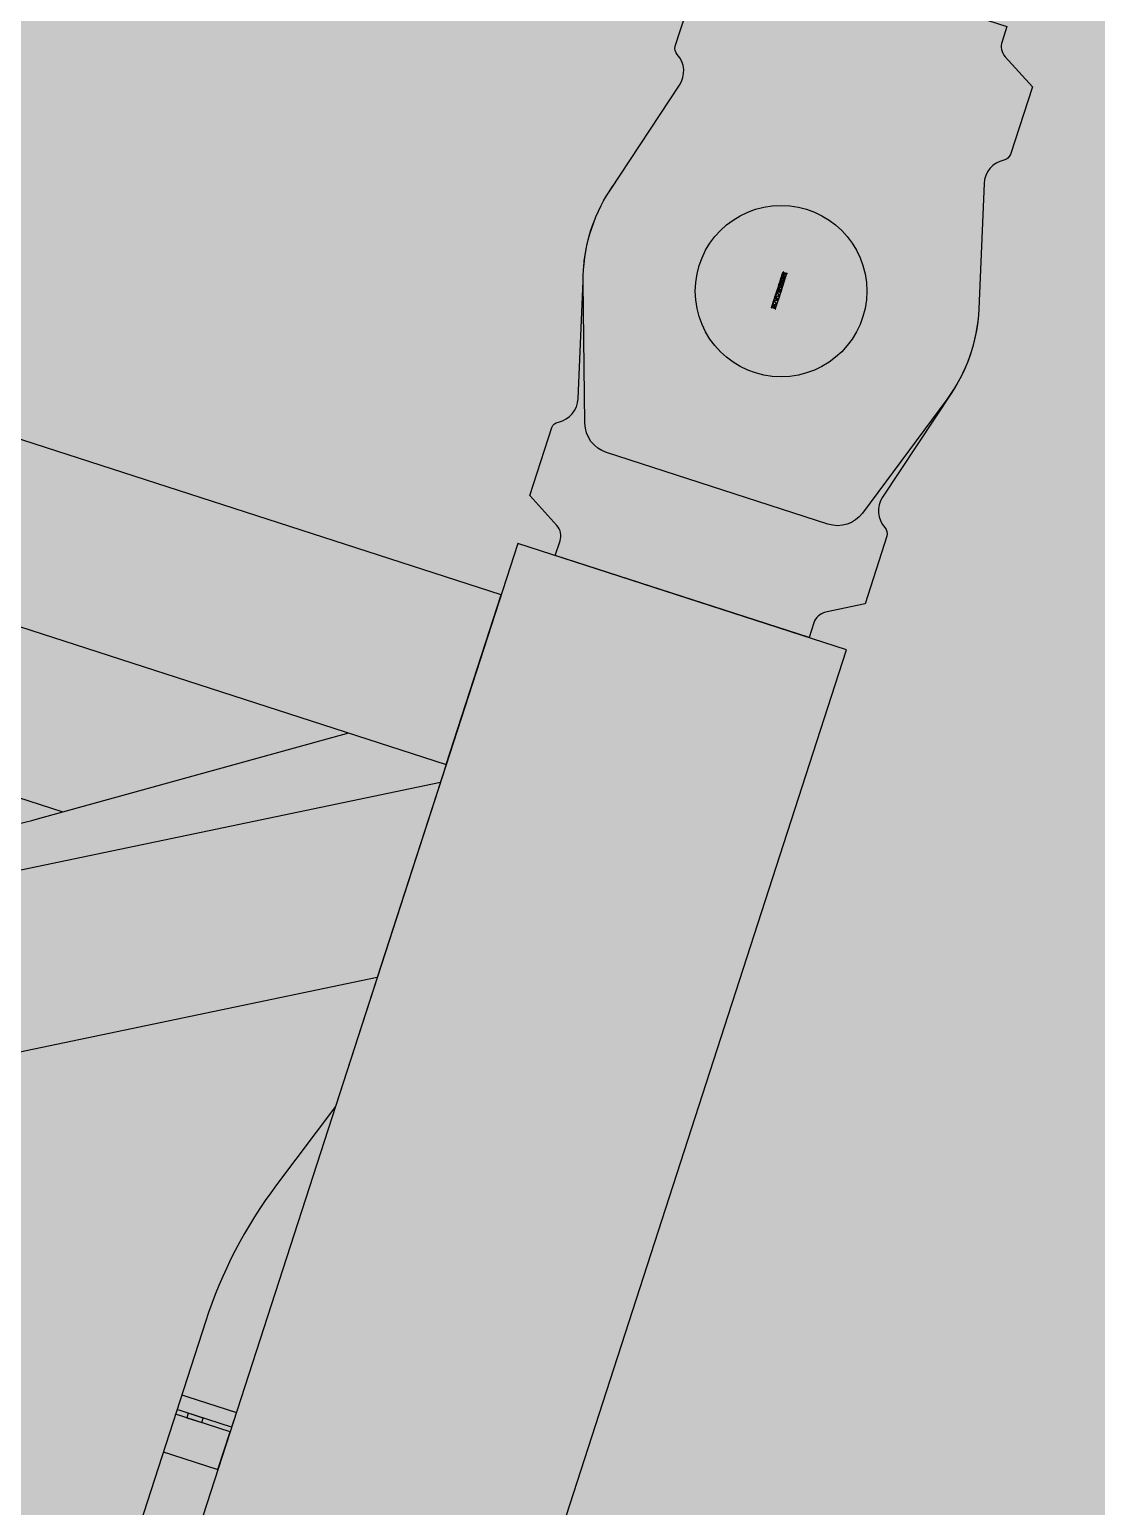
# Model space of a CAD drawing. Header units: millimetres. Extents: x -42064 to 85793, y -29289 to 164708.
# Drawn here: x 8963 to 9647, y 22895 to 23842 of the extents above; entities that cross this region are included whole.
import ezdxf

# ---------------------------------------------------------------- set-up
doc = ezdxf.new("R2010")
doc.units = ezdxf.units.MM
doc.set_wipeout_variables(frame=1)
doc.layers.add('1', color=7, linetype='Continuous')
doc.layers.add('Техника. Кран MLC650 VPC', color=250, linetype='Continuous', true_color=0x333333)
doc.layers.add('Техника. Кран MLC650 VPC Штрих', color=7, linetype='Continuous', true_color=0xed4d1d)

# ---------------------------------------------------------------- blocks, each defined once
blk = doc.blocks.new('MLC650-20260201.172229')
at = {"color": 0, "linetype": 'ByBlock', "lineweight": -2, "transparency": 16777216}
for points in [[(160, 812.31), (160, 840.91), (-160, 840.91), (-160, 812.31)], [(160, 537.31), (160, 565.91), (-160, 565.91), (-160, 537.31)], [(160, 262.3), (160, 290.9), (-160, 290.9), (-160, 262.3)], [(160, -12.7), (160, 15.9), (-160, 15.9), (-160, -12.7)], [(160, -287.7), (160, -259.1), (-160, -259.1), (-160, -287.7)], [(160, -562.7), (160, -534.1), (-160, -534.1), (-160, -562.7)], [(160, -837.7), (160, -809.1), (-160, -809.1), (-160, -837.7)]]:
    blk.add_wipeout(points, dxfattribs=at)
for points in [[(-185.4, -1094.17), (-160, -1094.17), (-160, 1094.17), (-185.4, 1094.17)], [(185.4, -1094.17), (160, -1094.17), (160, 1094.17), (185.4, 1094.17)]]:
    blk.add_wipeout(points, dxfattribs=at)
at = {"layer": 'Техника. Кран MLC650 VPC Штрих', "transparency": 16777216}
h = blk.add_hatch(color=256, dxfattribs=at)
h.dxf.hatch_style = 1
h.paths.add_polyline_path([(185.4, 1094.17), (185.4, -1094.17), (160, -1094.17), (160, 1094.17)])
h.paths.add_polyline_path([(-185.4, 1094.17), (-185.4, -1094.17), (-160, -1094.17), (-160, 1094.17)])
h.paths.add_polyline_path([(-160, -12.7), (160, -12.7), (160, 15.9), (-160, 15.9)])
h.paths.add_polyline_path([(-160, 262.3), (160, 262.3), (160, 290.9), (-160, 290.9)])
h.paths.add_polyline_path([(-160, 537.31), (160, 537.31), (160, 565.91), (-160, 565.91)])
h.paths.add_polyline_path([(-160, 812.31), (160, 812.31), (160, 840.91), (-160, 840.91)])
h.paths.add_polyline_path([(-160, -287.7), (160, -287.7), (160, -259.1), (-160, -259.1)])
h.paths.add_polyline_path([(-160, -562.7), (160, -562.7), (160, -534.1), (-160, -534.1)])
h.paths.add_polyline_path([(-160, -837.7), (160, -837.7), (160, -809.1), (-160, -809.1)])
h.paths.add_polyline_path([(-157, -1064.97), (-160, -1064.97), (-160, -1074.97), (-157, -1074.97)])
h.paths.add_polyline_path([(-157, -1054.5), (-147, -1054.5), (-147, -1094.13), (-157, -1094.13)])
h.paths.add_polyline_path([(157, -1064.97), (160, -1064.97), (160, -1074.97), (157, -1074.97)])
h.paths.add_polyline_path([(157, -1054.5), (147, -1054.5), (147, -1094.13), (157, -1094.13)])
h.paths.add_polyline_path([(-157, 1064.97), (-160, 1064.97), (-160, 1074.97), (-157, 1074.97)])
h.paths.add_polyline_path([(-157, 1054.5), (-147, 1054.5), (-147, 1094.17), (-157, 1094.17)])
h.paths.add_polyline_path([(157, 1064.97), (160, 1064.97), (160, 1074.97), (157, 1074.97)])
h.paths.add_polyline_path([(157, 1054.5), (147, 1054.5), (147, 1094.17), (157, 1094.17)])
at = {"color": 0, "linetype": 'ByBlock', "lineweight": -2, "transparency": 16777216}
for points in [[(-185.4, 1094.17), (-185.4, -1094.17), (-160, -1094.17), (-160, 1094.17)], [(-157, 1054.5), (-147, 1054.5), (-147, 1094.17), (-157, 1094.17)], [(157, 1054.5), (147, 1054.5), (147, 1094.17), (157, 1094.17)], [(185.4, 1094.17), (185.4, -1094.17), (160, -1094.17), (160, 1094.17)], [(-157, 1064.97), (-160, 1064.97), (-160, 1074.97), (-157, 1074.97)], [(157, 1064.97), (160, 1064.97), (160, 1074.97), (157, 1074.97)], [(-160, 812.31), (160, 812.31), (160, 840.91), (-160, 840.91)], [(-160, 537.31), (160, 537.31), (160, 565.91), (-160, 565.91)], [(-160, 262.3), (160, 262.3), (160, 290.9), (-160, 290.9)], [(-160, -12.7), (160, -12.7), (160, 15.9), (-160, 15.9)], [(-160, -287.7), (160, -287.7), (160, -259.1), (-160, -259.1)], [(-160, -562.7), (160, -562.7), (160, -534.1), (-160, -534.1)], [(-160, -837.7), (160, -837.7), (160, -809.1), (-160, -809.1)], [(-157, -1054.5), (-147, -1054.5), (-147, -1094.13), (-157, -1094.13)], [(157, -1054.5), (147, -1054.5), (147, -1094.13), (157, -1094.13)], [(-157, -1064.97), (-160, -1064.97), (-160, -1074.97), (-157, -1074.97)], [(157, -1064.97), (160, -1064.97), (160, -1074.97), (157, -1074.97)]]:
    blk.add_lwpolyline(points, close=True, dxfattribs=at)
blk = doc.blocks.new('MLC650-20260201.122127')
at = {"color": 0, "linetype": 'ByBlock', "lineweight": -2, "transparency": 16777216}
blk.add_wipeout([(-810.73, -400.04), (-810.17, -397.95), (-810.17, -386.43), (-810.17, -386.43), (-808.72, -374.48), (-804.46, -363.23), (-797.63, -353.32), (-788.64, -345.32), (-124.03, 120.23), (-124.03, 120.23), (-80.41, 145.58), (-33.21, 163.37), (16.29, 173.12), (66.71, 174.57), (66.71, 174.57), (427.48, 174.57), (427.48, 174.57), (442.99, 171.71), (456.19, 163.08), (465.02, 150.02), (468.13, 134.57), (468.13, -150.44), (468.13, -150.44), (468.71, -165.07), (471.73, -179.41), (477.11, -193.04), (484.69, -205.58), (484.69, -205.58), (598.6, -378.6), (598.6, -444.26), (367.88, -444.26), (308.4, -423.77), (308.4, -423.77), (284.6, -416.66), (260.3, -411.55), (235.66, -408.47), (210.85, -407.44), (210.85, -407.44), (-227.76, -407.44), (-227.76, -407.44), (-243.2, -407.83), (-258.6, -409.03), (-273.92, -411.02), (-289.12, -413.79), (-289.12, -413.79), (-434.68, -444.26), (-821.55, -444.26)], dxfattribs=at)
at = {"layer": 'Техника. Кран MLC650 VPC Штрих', "transparency": 16777216}
h = blk.add_hatch(color=256, dxfattribs=at)
h.dxf.hatch_style = 1
edge = h.paths.add_edge_path()
edge.add_line((-821.55, -444.26), (-810.73, -400.04))
edge.add_line((-810.73, -400.04), (-810.17, -397.95))
edge.add_line((-810.17, -397.95), (-810.17, -386.43))
edge.add_arc((-760.17, -386.43), 50, 124.70181, 180.00029, ccw=False)
edge.add_line((-788.64, -345.32), (-124.03, 120.23))
edge.add_arc((50.17, -129.36), 304.37, 86.8843, 124.91307, ccw=False)
edge.add_line((66.71, 174.57), (427.48, 174.57))
edge.add_arc((428.13, 134.58), 39.99, -0.0203, 90.93872, ccw=False)
edge.add_line((468.13, 134.57), (468.13, -150.44))
edge.add_arc((555.31, -154.31), 87.27, 177.45812, 215.97763)
edge.add_line((484.69, -205.58), (598.6, -378.6))
edge.add_line((598.6, -378.6), (598.6, -444.26))
edge.add_line((598.6, -444.26), (367.88, -444.26))
edge.add_line((367.88, -444.26), (308.4, -423.77))
edge.add_arc((210.84, -706.92), 299.48, 70.989, 89.99966)
edge.add_line((210.85, -407.44), (-227.76, -407.44))
edge.add_arc((-227.75, -706.92), 299.48, 90.00052, 101.82411)
edge.add_line((-289.12, -413.79), (-434.68, -444.26))
edge.add_line((-434.68, -444.26), (-821.55, -444.26))
at = {"color": 0, "linetype": 'ByBlock', "lineweight": -2, "transparency": 16777216}
blk.add_lwpolyline([(-821.55, -444.26), (-810.73, -400.04), (-810.17, -397.95), (-810.17, -386.43, -0.246079), (-788.64, -345.32), (-124.03, 120.23, -0.167472), (66.71, 174.57), (427.48, 174.57, -0.419125), (468.13, 134.57), (468.13, -150.44, 0.169674), (484.69, -205.58), (598.6, -378.6), (598.6, -444.26), (367.88, -444.26), (308.4, -423.77, 0.08314), (210.85, -407.44), (-227.76, -407.44, 0.051636), (-289.12, -413.79), (-434.68, -444.26), (-821.55, -444.26)], format="xyb", dxfattribs=at)
blk = doc.blocks.new('MLC650-20260131.204418')
at = {"color": 0, "linetype": 'ByBlock', "lineweight": -2, "transparency": 16777216}
blk.add_wipeout([(-196, 85.5), (-196, 85.5), (-193.41, 85.83), (-191, 86.82), (-188.93, 88.41), (-187.33, 90.47), (-187.33, 90.47), (-174.33, 113), (-128.61, 112.98), (-128.61, 112.98), (-127.18, 112.7), (-125.87, 112.08), (-124.74, 111.16), (-123.86, 110), (-123.86, 110), (-123.86, 110), (-120.53, 105.94), (-116.06, 103.19), (-110.94, 102.02), (-105.71, 102.58), (-105.71, 102.58), (-28.13, 124.16), (-28.13, 124.16), (-12.8, 127.21), (2.81, 127.96), (18.37, 126.38), (33.51, 122.5), (33.51, 122.5), (119.39, 93.58), (119.39, 93.58), (124.89, 90.72), (129.24, 86.3), (132.04, 80.76), (133, 74.64), (133, -74.64), (133, -74.64), (132.04, -80.76), (129.24, -86.3), (124.89, -90.72), (119.39, -93.58), (33.51, -122.5), (33.51, -122.5), (18.37, -126.38), (2.81, -127.96), (-12.8, -127.21), (-28.13, -124.16), (-28.13, -124.16), (-105.71, -102.58), (-105.71, -102.58), (-110.94, -102.02), (-116.06, -103.19), (-120.53, -105.94), (-123.86, -110), (-123.86, -110), (-123.86, -110), (-124.74, -111.16), (-125.87, -112.08), (-127.18, -112.7), (-128.61, -112.98), (-128.61, -112.98), (-174.33, -113), (-187.33, -90.47), (-187.33, -90.47), (-188.93, -88.41), (-191, -86.82), (-193.41, -85.83), (-196, -85.5), (-196, -85.5), (-206, -85.5), (-206, 85.5)], dxfattribs=at)
at = {"layer": 'Техника. Кран MLC650 VPC Штрих', "transparency": 16777216}
h = blk.add_hatch(color=256, dxfattribs=at)
h.dxf.hatch_style = 1
edge = h.paths.add_edge_path()
edge.add_line((-206, 85.5), (-196, 85.5))
edge.add_arc((-195.97, 95.49), 9.99, 269.84655, 329.82645)
edge.add_line((-187.33, 90.47), (-174.33, 113))
edge.add_line((-174.33, 113), (-128.61, 112.98))
edge.add_arc((-129.06, 107), 6, 29.96818, 85.70883, ccw=False)
edge.add_arc((-110, 118), 16, 209.99443, 285.54187)
edge.add_line((-105.71, 102.58), (-28.13, 124.16))
edge.add_arc((0, 23.01), 104.99, 71.38498, 105.54271, ccw=False)
edge.add_line((33.51, 122.5), (119.39, 93.58))
edge.add_arc((113.01, 74.64), 19.99, -0.00403, 71.40676, ccw=False)
edge.add_line((133, 74.64), (133, -74.64))
edge.add_arc((113.01, -74.64), 19.99, -71.40676, 0.00403, ccw=False)
edge.add_line((119.39, -93.58), (33.51, -122.5))
edge.add_arc((0, -23.01), 104.99, 254.45729, 288.61502, ccw=False)
edge.add_line((-28.13, -124.16), (-105.71, -102.58))
edge.add_arc((-110, -118), 16, 74.45813, 150.00557)
edge.add_arc((-129.06, -107), 6, 274.29117, 330.03182, ccw=False)
edge.add_line((-128.61, -112.98), (-174.33, -113))
edge.add_line((-174.33, -113), (-187.33, -90.47))
edge.add_arc((-195.97, -95.49), 9.99, 30.17355, 90.15345)
edge.add_line((-196, -85.5), (-206, -85.5))
edge.add_line((-206, -85.5), (-206, 85.5))
at = {"color": 0, "linetype": 'ByBlock', "lineweight": -2, "transparency": 16777216}
blk.add_lwpolyline([(-206, 85.5), (-196, 85.5, 0.267855), (-187.33, 90.47), (-174.33, 113), (-128.61, 112.98, -0.248126), (-123.86, 110, 0.34212), (-105.71, 102.58), (-28.13, 124.16, -0.150155), (33.51, 122.5), (119.39, 93.58, -0.32208), (133, 74.64), (133, -74.64, -0.32208), (119.39, -93.58), (33.51, -122.5, -0.150155), (-28.13, -124.16), (-105.71, -102.58, 0.34212), (-123.86, -110, -0.248126), (-128.61, -112.98), (-174.33, -113), (-187.33, -90.47, 0.267855), (-196, -85.5), (-206, -85.5)], format="xyb", close=True, dxfattribs=at)
blk.add_circle((0, 0), 55, dxfattribs=at)
blk = doc.blocks.new('MLC650-20260201.115712')
at = {"color": 0, "linetype": 'ByBlock', "lineweight": -2, "transparency": 16777216}
blk.add_wipeout([(11794, -110.85), (11794, 110.85), (206, 110.85), (206, -110.85)], dxfattribs=at)
at = {"color": 0, "linetype": 'ByBlock', "lineweight": -2, "transparency": 16777216, "xscale": -1}
blk.add_blockref('MLC650-20260131.204418', (0, 0), dxfattribs=at)
at = {"color": 0, "linetype": 'ByBlock', "lineweight": -2, "transparency": 16777216}
blk.add_blockref('MLC650-20260131.204418', (12000, 0), dxfattribs=at)
at = {"layer": 'Техника. Кран MLC650 VPC Штрих', "transparency": 16777216}
h = blk.add_hatch(color=256, dxfattribs=at)
h.dxf.hatch_style = 1
h.paths.add_polyline_path([(206, -110.85), (11794, -110.85), (11794, 110.85), (206, 110.85)])
at = {"color": 0, "linetype": 'ByBlock', "lineweight": -2, "transparency": 16777216}
blk.add_lwpolyline([(206, -110.85), (11794, -110.85), (11794, 110.85), (206, 110.85)], close=True, dxfattribs=at)
blk = doc.blocks.new('MLC650-20260131.204839')
at = {"color": 0, "linetype": 'ByBlock', "lineweight": -2, "transparency": 16777216}
blk.add_wipeout([(57.15, 1094.17), (-57.15, 1094.17), (-57.15, -1094.17), (57.15, -1094.17)], dxfattribs=at)
at = {"layer": 'Техника. Кран MLC650 VPC Штрих', "transparency": 16777216}
h = blk.add_hatch(color=256, dxfattribs=at)
h.dxf.hatch_style = 1
h.paths.add_polyline_path([(57.15, -1094.17), (57.15, 1094.17), (-57.15, 1094.17), (-57.15, -1094.17)])
at = {"color": 0, "linetype": 'ByBlock', "lineweight": -2, "transparency": 16777216}
blk.add_lwpolyline([(57.15, -1094.17), (57.15, 1094.17), (-57.15, 1094.17), (-57.15, -1094.17)], close=True, dxfattribs=at)
blk = doc.blocks.new('MLC650-20260201.1202')
at = {"color": 0, "linetype": 'ByBlock', "lineweight": -2, "transparency": 16777216}
blk.add_wipeout([(-690.89, -1094.15), (-559.25, -1094.15), (690.89, 1094.15), (559.25, 1094.15)], dxfattribs=at)
at = {"layer": 'Техника. Кран MLC650 VPC Штрих', "transparency": 16777216}
h = blk.add_hatch(color=256, dxfattribs=at)
h.dxf.hatch_style = 1
h.paths.add_polyline_path([(559.25, 1094.15), (-690.89, -1094.15), (-559.25, -1094.15), (690.89, 1094.15)])
at = {"color": 0, "linetype": 'ByBlock', "lineweight": -2, "transparency": 16777216}
blk.add_lwpolyline([(559.25, 1094.15), (-690.89, -1094.15), (-559.25, -1094.15), (690.89, 1094.15)], close=True, dxfattribs=at)
blk = doc.blocks.new('MLC650-20260201.122836')
at = {"color": 0, "linetype": 'ByBlock', "lineweight": -2, "transparency": 16777216}
blk.add_blockref('MLC650-20260201.172229', (11355, 1205), dxfattribs=at)
blk.add_blockref('MLC650-20260201.122127', (11046.4, 555.09), dxfattribs=at)
blk.add_blockref('MLC650-20260201.115712', (0, 0), dxfattribs=at)
at = {"color": 0, "linetype": 'ByBlock', "lineweight": -2, "transparency": 16777216, "xscale": -1}
blk.add_blockref('MLC650-20260201.1202', (10942.09, 1205), dxfattribs=at)
at = {"color": 0, "linetype": 'ByBlock', "lineweight": -2, "transparency": 16777216}
blk.add_blockref('MLC650-20260131.204839', (11702.15, 1205), dxfattribs=at)
blk = doc.blocks.new('MLC650-20260131.21045901')
at = {"color": 0, "linetype": 'ByBlock', "lineweight": -2, "transparency": 16777216}
blk.add_wipeout([(50, -15), (38, 11), (14, 25), (-15, 25), (-38, 10), (-50, -15), (-50, -82), (-142, -83), (-142, 29), (-130, 29), (-130, 27), (-107, 27), (-107, 27), (-106, 27), (-105, 28), (-104, 28), (-104, 29), (-104, 29), (-72, 60), (-31, 79), (14, 82), (57, 69), (93, 42), (104, 29), (104, 29), (104, 28), (105, 28), (106, 27), (107, 27), (107, 27), (130, 27), (130, 29), (142, 29), (142, -83), (50, -82)], dxfattribs=at)
at = {"layer": 'Техника. Кран MLC650 VPC Штрих', "transparency": 16777216}
h = blk.add_hatch(color=256, dxfattribs=at)
h.dxf.hatch_style = 1
edge = h.paths.add_edge_path()
edge.add_arc((0, -23), 50.8, 9.881522, 170.118478)
edge.add_line((-50, -15), (-50, -82))
edge.add_line((-50, -82), (-142, -83))
edge.add_line((-142, -83), (-142, 29))
edge.add_line((-142, 29), (-130, 29))
edge.add_line((-130, 29), (-130, 27))
edge.add_line((-130, 27), (-107, 27))
edge.add_arc((-107, 31), 4.13, 268.183439, 326.487896)
edge.add_arc((0, -44), 127, 35.345274, 144.654726, ccw=False)
edge.add_arc((107, 31), 4.13, 213.512104, 271.816561)
edge.add_line((107, 27), (130, 27))
edge.add_line((130, 27), (130, 29))
edge.add_line((130, 29), (142, 29))
edge.add_line((142, 29), (142, -83))
edge.add_line((142, -83), (50, -82))
edge.add_line((50, -82), (50, -15))
at = {"color": 0, "linetype": 'ByBlock', "lineweight": -2, "transparency": 16777216}
blk.add_lwpolyline([(50, -15, 0.840863), (-50, -15), (-50, -82), (-142, -83), (-142, 29), (-130, 29), (-130, 27), (-107, 27, 0.2600354), (-104, 29, -0.5167434), (104, 29, 0.2600354), (107, 27), (130, 27), (130, 29), (142, 29), (142, -83), (50, -82)], format="xyb", close=True, dxfattribs=at)
for points in [[(-130, 27), (-130, -82)], [(130, 27), (130, -82)]]:
    blk.add_lwpolyline(points, dxfattribs=at)
blk = doc.blocks.new('MLC650-20260201.12053401')
at = {"color": 0, "linetype": 'ByBlock', "lineweight": -2, "transparency": 16777216}
blk.add_wipeout([(-64, -85), (-89, -85), (-89, -91), (89, -91), (89, -85), (64, -85), (64, 0), (-64, 0)], dxfattribs=at)
at = {"layer": 'Техника. Кран MLC650 VPC Штрих', "transparency": 16777216}
h = blk.add_hatch(color=256, dxfattribs=at)
h.dxf.hatch_style = 1
h.paths.add_polyline_path([(-64, 0), (-64, -85), (-89, -85), (-89, -91), (89, -91), (89, -85), (64, -85), (64, 0)])
at = {"color": 0, "linetype": 'ByBlock', "lineweight": -2, "transparency": 16777216}
for points in [[(-64, 0), (-64, -85), (-89, -85), (-89, -91), (89, -91), (89, -85), (64, -85), (64, 0), (-64, 0)], [(-64, -85), (64, -85)]]:
    blk.add_lwpolyline(points, dxfattribs=at)
blk = doc.blocks.new('MLC650-20260201.12072201')
at = {"color": 0, "linetype": 'ByBlock', "lineweight": -2, "transparency": 16777216}
blk.add_blockref('MLC650-20260201.172229', (11355, 1205), dxfattribs=at)
blk.add_blockref('MLC650-20260201.115712', (0, 0), dxfattribs=at)
at = {"color": 0, "linetype": 'ByBlock', "lineweight": -2, "transparency": 16777216, "xscale": -1, "rotation": 180}
blk.add_blockref('MLC650-20260201.115712', (0, 2410), dxfattribs=at)
at = {"color": 0, "linetype": 'ByBlock', "lineweight": -2, "transparency": 16777216, "xscale": -1}
blk.add_blockref('MLC650-20260131.204839', (298, 1205), dxfattribs=at)
at = {"color": 0, "linetype": 'ByBlock', "lineweight": -2, "transparency": 16777216}
blk.add_blockref('MLC650-20260131.204839', (11702, 1205), dxfattribs=at)
blk.add_blockref('MLC650-20260201.1202', (1074, 1205), dxfattribs=at)
at = {"color": 0, "linetype": 'ByBlock', "lineweight": -2, "transparency": 16777216, "xscale": -1}
blk.add_blockref('MLC650-20260201.1202', (2484, 1205), dxfattribs=at)
at = {"color": 0, "linetype": 'ByBlock', "lineweight": -2, "transparency": 16777216}
blk.add_blockref('MLC650-20260201.1202', (3893, 1205), dxfattribs=at)
at = {"color": 0, "linetype": 'ByBlock', "lineweight": -2, "transparency": 16777216, "xscale": -1}
blk.add_blockref('MLC650-20260201.1202', (5303, 1205), dxfattribs=at)
at = {"color": 0, "linetype": 'ByBlock', "lineweight": -2, "transparency": 16777216}
blk.add_blockref('MLC650-20260201.1202', (6713, 1205), dxfattribs=at)
at = {"color": 0, "linetype": 'ByBlock', "lineweight": -2, "transparency": 16777216, "xscale": -1}
blk.add_blockref('MLC650-20260201.1202', (8123, 1205), dxfattribs=at)
at = {"color": 0, "linetype": 'ByBlock', "lineweight": -2, "transparency": 16777216}
blk.add_blockref('MLC650-20260201.1202', (9532, 1205), dxfattribs=at)
at = {"color": 0, "linetype": 'ByBlock', "lineweight": -2, "transparency": 16777216, "xscale": -1}
blk.add_blockref('MLC650-20260201.1202', (10942, 1205), dxfattribs=at)
at = {"color": 0, "linetype": 'ByBlock', "lineweight": -2, "transparency": 16777216}
blk.add_blockref('MLC650-20260131.21045901', (8125, 2603), dxfattribs=at)
blk.add_blockref('MLC650-20260131.21045901', (3852, 2603), dxfattribs=at)
blk.add_blockref('MLC650-20260201.12053401', (4217, 2299), dxfattribs=at)
blk.add_blockref('MLC650-20260201.12053401', (7817, 2299), dxfattribs=at)
blk = doc.blocks.new('MLC650-20260201.123217')
at = {"color": 0, "linetype": 'ByBlock', "lineweight": -2, "transparency": 16777216}
blk.add_wipeout([(5794, -110.85), (5794, 110.85), (206, 110.85), (206, -110.85)], dxfattribs=at)
at = {"color": 0, "linetype": 'ByBlock', "lineweight": -2, "transparency": 16777216, "xscale": -1}
blk.add_blockref('MLC650-20260131.204418', (0, 0), dxfattribs=at)
at = {"color": 0, "linetype": 'ByBlock', "lineweight": -2, "transparency": 16777216}
blk.add_blockref('MLC650-20260131.204418', (6000, 0), dxfattribs=at)
at = {"layer": 'Техника. Кран MLC650 VPC Штрих', "transparency": 16777216}
h = blk.add_hatch(color=256, dxfattribs=at)
h.dxf.hatch_style = 1
h.paths.add_polyline_path([(206, -110.85), (5794, -110.85), (5794, 110.85), (206, 110.85)])
at = {"color": 0, "linetype": 'ByBlock', "lineweight": -2, "transparency": 16777216}
blk.add_lwpolyline([(206, -110.85), (5794, -110.85), (5794, 110.85), (206, 110.85)], close=True, dxfattribs=at)
blk = doc.blocks.new('MLC650-20260201.12344701')
at = {"color": 0, "linetype": 'ByBlock', "lineweight": -2, "transparency": 16777216}
blk.add_wipeout([(648, 1094), (519, 1094), (-648, -1094), (-519, -1094)], dxfattribs=at)
at = {"layer": 'Техника. Кран MLC650 VPC Штрих', "transparency": 16777216}
h = blk.add_hatch(color=256, dxfattribs=at)
h.dxf.hatch_style = 1
h.paths.add_polyline_path([(-519, -1094), (648, 1094), (519, 1094), (-648, -1094)])
at = {"color": 0, "linetype": 'ByBlock', "lineweight": -2, "transparency": 16777216}
blk.add_lwpolyline([(-519, -1094), (648, 1094), (519, 1094), (-648, -1094)], close=True, dxfattribs=at)
blk = doc.blocks.new('MLC650-20260201.123905')
at = {"color": 0, "linetype": 'ByBlock', "lineweight": -2, "transparency": 16777216}
blk.add_blockref('MLC650-20260201.172229', (5355, 1205), dxfattribs=at)
blk.add_blockref('MLC650-20260201.123217', (0, 0), dxfattribs=at)
at = {"color": 0, "linetype": 'ByBlock', "lineweight": -2, "transparency": 16777216, "xscale": -1, "rotation": 180}
blk.add_blockref('MLC650-20260201.123217', (0, 2410), dxfattribs=at)
at = {"color": 0, "linetype": 'ByBlock', "lineweight": -2, "transparency": 16777216}
blk.add_blockref('MLC650-20260131.204839', (298, 1205), dxfattribs=at)
at = {"color": 0, "linetype": 'ByBlock', "lineweight": -2, "transparency": 16777216, "xscale": -1}
blk.add_blockref('MLC650-20260131.204839', (5702, 1205), dxfattribs=at)
at = {"color": 0, "linetype": 'ByBlock', "lineweight": -2, "transparency": 16777216}
blk.add_blockref('MLC650-20260201.12344701', (1027, 1205), dxfattribs=at)
at = {"color": 0, "linetype": 'ByBlock', "lineweight": -2, "transparency": 16777216, "xscale": -1}
blk.add_blockref('MLC650-20260201.12344701', (2348, 1205), dxfattribs=at)
at = {"color": 0, "linetype": 'ByBlock', "lineweight": -2, "transparency": 16777216}
blk.add_blockref('MLC650-20260201.12344701', (3668, 1205), dxfattribs=at)
at = {"color": 0, "linetype": 'ByBlock', "lineweight": -2, "transparency": 16777216, "xscale": -1}
blk.add_blockref('MLC650-20260201.12344701', (4989, 1205), dxfattribs=at)
at = {"color": 0, "linetype": 'ByBlock', "lineweight": -2, "transparency": 16777216}
blk.add_blockref('MLC650-20260131.21045901', (4461, 2603), dxfattribs=at)
blk.add_blockref('MLC650-20260131.21045901', (1470, 2603), dxfattribs=at)
blk.add_blockref('MLC650-20260201.12053401', (4907, 2299), dxfattribs=at)
blk.add_blockref('MLC650-20260201.12053401', (1080, 2299), dxfattribs=at)
blk = doc.blocks.new('MLC650-20260201.124524')
at = {"color": 0, "linetype": 'ByBlock', "lineweight": -2, "transparency": 16777216}
blk.add_wipeout([(-50.75, -1094.15), (50.75, -1094.15), (50.75, 1094.15), (-50.75, 1094.15)], dxfattribs=at)
at = {"layer": 'Техника. Кран MLC650 VPC Штрих', "transparency": 16777216}
h = blk.add_hatch(color=256, dxfattribs=at)
h.dxf.hatch_style = 1
h.paths.add_polyline_path([(-50.75, 1094.15), (-50.75, -1094.15), (50.75, -1094.15), (50.75, 1094.15)])
at = {"color": 0, "linetype": 'ByBlock', "lineweight": -2, "transparency": 16777216}
blk.add_lwpolyline([(-50.75, 1094.15), (-50.75, -1094.15), (50.75, -1094.15), (50.75, 1094.15)], close=True, dxfattribs=at)
blk = doc.blocks.new('MLC650-20260201.124533')
at = {"color": 0, "linetype": 'ByBlock', "lineweight": -2, "transparency": 16777216}
blk.add_wipeout([(-641, -1094), (-526, -1094), (641, 1094), (526, 1094)], dxfattribs=at)
at = {"layer": 'Техника. Кран MLC650 VPC Штрих', "transparency": 16777216}
h = blk.add_hatch(color=256, dxfattribs=at)
h.dxf.hatch_style = 1
h.paths.add_polyline_path([(526, 1094), (-641, -1094), (-526, -1094), (641, 1094)])
at = {"color": 0, "linetype": 'ByBlock', "lineweight": -2, "transparency": 16777216}
blk.add_lwpolyline([(526, 1094), (-641, -1094), (-526, -1094), (641, 1094)], close=True, dxfattribs=at)
blk = doc.blocks.new('MLC650-20260201.124631')
at = {"color": 0, "linetype": 'ByBlock', "lineweight": -2, "transparency": 16777216}
blk.add_wipeout([(687, -1094), (570, -1094), (-687, 1094), (-570, 1094)], dxfattribs=at)
at = {"layer": 'Техника. Кран MLC650 VPC Штрих', "transparency": 16777216}
h = blk.add_hatch(color=256, dxfattribs=at)
h.dxf.hatch_style = 1
h.paths.add_polyline_path([(-570, 1094), (687, -1094), (570, -1094), (-687, 1094)])
at = {"color": 0, "linetype": 'ByBlock', "lineweight": -2, "transparency": 16777216}
blk.add_lwpolyline([(-570, 1094), (687, -1094), (570, -1094), (-687, 1094)], close=True, dxfattribs=at)
blk = doc.blocks.new('MLC650-20260201.124805')
at = {"color": 0, "linetype": 'ByBlock', "lineweight": -2, "transparency": 16777216}
blk.add_wipeout([(-697, -1094), (-580, -1094), (697, 1094), (580, 1094)], dxfattribs=at)
at = {"layer": 'Техника. Кран MLC650 VPC Штрих', "transparency": 16777216}
h = blk.add_hatch(color=256, dxfattribs=at)
h.dxf.hatch_style = 1
h.paths.add_polyline_path([(580, 1094), (-697, -1094), (-580, -1094), (697, 1094)])
at = {"color": 0, "linetype": 'ByBlock', "lineweight": -2, "transparency": 16777216}
blk.add_lwpolyline([(580, 1094), (-697, -1094), (-580, -1094), (697, 1094)], close=True, dxfattribs=at)
blk = doc.blocks.new('MLC650-20260201.12512501')
at = {"layer": 'Техника. Кран MLC650 VPC Штрих', "transparency": 16777216}
h = blk.add_hatch(color=256, dxfattribs=at)
h.dxf.hatch_style = 1
edge = h.paths.add_edge_path()
edge.add_line((1620, 111), (1800, 111))
edge.add_line((1800, 111), (1800, 208))
edge.add_arc((1720, 208), 80, 359.999378, 439.748974)
edge.add_line((1734, 287), (1654, 303))
edge.add_line((1654, 303), (1649, 304))
edge.add_line((1649, 304), (1501, 304))
edge.add_arc((1501, 294), 9.99, 89.991314, 135.018711)
edge.add_line((1494, 301), (1483, 289))
edge.add_arc((1490, 282), 10, 134.997423, 225.002577)
edge.add_line((1483, 275), (1572, 186))
edge.add_arc((1510, 125), 87, 30.885562, 44.997594, ccw=False)
edge.add_line((1585, 170), (1620, 111))
h = blk.add_hatch(color=256, dxfattribs=at)
h.dxf.hatch_style = 1
edge = h.paths.add_edge_path()
edge.add_line((1631, 1058), (1809, 1058))
edge.add_line((1809, 1058), (1809, 213))
edge.add_arc((1720, 215), 89, 181.569488, 358.430206, ccw=False)
edge.add_line((1631, 213), (1631, 1058))
at = {"color": 0, "linetype": 'ByBlock', "lineweight": -2, "transparency": 16777216}
for points in [[(1620, 111), (1800, 111), (1800, 208, 0.3627334), (1734, 287), (1654, 303), (1649, 304), (1501, 304, 0.1990366), (1494, 301), (1483, 289, 0.4142399), (1483, 275), (1572, 186, -0.0616533), (1585, 170), (1620, 111)], [(1684, 718, -0.287472), (1686, 720, -0.1647463), (1694, 720, -0.2909525), (1696, 718)]]:
    blk.add_lwpolyline(points, format="xyb", dxfattribs=at)
for points in [[(1631, 1058), (1809, 1058), (1809, 213, -0.9729731), (1631, 213)], [(1684, 766), (1684, 718, 0.6151697), (1696, 718), (1696, 766, 0.9998802)]]:
    blk.add_lwpolyline(points, format="xyb", close=True, dxfattribs=at)
blk.add_arc((1690, 766), 6.75, 340.171639, 199.829283, dxfattribs=at)
blk.add_blockref('MLC650-20260201.172229', (11355, 1205), dxfattribs=at)
blk.add_blockref('MLC650-20260201.115712', (0, 0), dxfattribs=at)
at = {"color": 0, "linetype": 'ByBlock', "lineweight": -2, "transparency": 16777216, "xscale": -1, "rotation": 180}
blk.add_blockref('MLC650-20260201.115712', (0, 2410), dxfattribs=at)
at = {"color": 0, "linetype": 'ByBlock', "lineweight": -2, "transparency": 16777216}
blk.add_blockref('MLC650-20260131.21045901', (7403, 2603), dxfattribs=at)
blk.add_blockref('MLC650-20260131.21045901', (3901, 2603), dxfattribs=at)
blk.add_blockref('MLC650-20260201.12053401', (4237, 2299), dxfattribs=at)
for name, p in [('MLC650-20260201.124524', (292, 1205)), ('MLC650-20260201.12053401', (7067, 2299))]:
    blk.add_blockref(name, p, dxfattribs=at)
blk.add_blockref('MLC650-20260201.124533', (1002, 1205), dxfattribs=at)
blk.add_blockref('MLC650-20260201.124631', (2483, 1205), dxfattribs=at)
blk.add_blockref('MLC650-20260201.124805', (3887, 1205), dxfattribs=at)
at = {"color": 0, "linetype": 'ByBlock', "lineweight": -2, "transparency": 16777216, "xscale": -1}
blk.add_blockref('MLC650-20260201.124805', (5301, 1205), dxfattribs=at)
at = {"color": 0, "linetype": 'ByBlock', "lineweight": -2, "transparency": 16777216}
blk.add_blockref('MLC650-20260201.124805', (6715, 1205), dxfattribs=at)
blk.add_blockref('MLC650-20260131.204839', (1720, 1205), dxfattribs=at)
at = {"color": 0, "linetype": 'ByBlock', "lineweight": -2, "transparency": 16777216, "xscale": -1}
blk.add_blockref('MLC650-20260201.124805', (8129, 1205), dxfattribs=at)
at = {"color": 0, "linetype": 'ByBlock', "lineweight": -2, "transparency": 16777216}
blk.add_lwpolyline([(1643, 279), (1643, 230, 0.6152802), (1656, 230), (1656, 279, 1), (1643, 279)], format="xyb", dxfattribs=at)
blk.add_circle((1595, 188), 7.5, dxfattribs=at)
blk.add_arc((1649, 279), 7.5, 327.850945, 212.149055, dxfattribs=at)
at = {"layer": 'Defpoints', "color": 0, "linetype": 'ByBlock', "lineweight": 5, "transparency": 16777216}
blk.add_circle((1720, 208), 11.4, dxfattribs=at)
at = {"color": 0, "linetype": 'ByBlock', "lineweight": -2, "transparency": 16777216}
blk.add_blockref('MLC650-20260201.124805', (9543, 1205), dxfattribs=at)
at = {"color": 0, "linetype": 'ByBlock', "lineweight": -2, "transparency": 16777216, "xscale": -1}
blk.add_blockref('MLC650-20260201.124805', (10957, 1205), dxfattribs=at)
blk.add_blockref('MLC650-20260201.124524', (11708, 1205), dxfattribs=at)
blk = doc.blocks.new('MLC650-20260201.144141')
at = {"color": 0, "linetype": 'ByBlock', "lineweight": -2, "transparency": 16777216, "rotation": 180}
blk.add_blockref('MLC650-20260131.204418', (0, 0), dxfattribs=at)
blk = doc.blocks.new('MLC650-20260203.221038')
at = {"color": 0, "linetype": 'ByBlock', "lineweight": -2, "transparency": 16777216}
blk.add_wipeout([(160, -838), (160, -809), (-160, -809), (-160, -838)], dxfattribs=at)
blk.add_wipeout([(160, -563), (160, -534), (-160, -534), (-160, -563)], dxfattribs=at)
blk.add_wipeout([(160, -288), (160, -259), (-160, -259), (-160, -288)], dxfattribs=at)
blk.add_wipeout([(160, -13), (160, 16), (-160, 16), (-160, -13)], dxfattribs=at)
blk.add_wipeout([(160, 262), (160, 291), (-160, 291), (-160, 262)], dxfattribs=at)
blk.add_wipeout([(160, 537), (160, 566), (-160, 566), (-160, 537)], dxfattribs=at)
blk.add_wipeout([(160, 812), (160, 841), (-160, 841), (-160, 812)], dxfattribs=at)
blk.add_wipeout([(-185, -1083), (-160, -1083), (-160, 1117), (-185, 1117)], dxfattribs=at)
blk.add_wipeout([(185, -1083), (160, -1083), (160, 1117), (185, 1117)], dxfattribs=at)
at = {"layer": 'Техника. Кран MLC650 VPC Штрих', "transparency": 16777216}
h = blk.add_hatch(color=256, dxfattribs=at)
h.dxf.hatch_style = 1
h.paths.add_polyline_path([(185, 1117), (185, -1083), (160, -1083), (160, 1117)])
h.paths.add_polyline_path([(-185, 1117), (-185, -1083), (-160, -1083), (-160, 1117)])
h.paths.add_polyline_path([(-160, -13), (160, -13), (160, 16), (-160, 16)])
h.paths.add_polyline_path([(-160, 262), (160, 262), (160, 291), (-160, 291)])
h.paths.add_polyline_path([(-160, 537), (160, 537), (160, 566), (-160, 566)])
h.paths.add_polyline_path([(-160, 812), (160, 812), (160, 841), (-160, 841)])
h.paths.add_polyline_path([(-160, -288), (160, -288), (160, -259), (-160, -259)])
h.paths.add_polyline_path([(-160, -563), (160, -563), (160, -534), (-160, -534)])
h.paths.add_polyline_path([(-160, -838), (160, -838), (160, -809), (-160, -809)])
h.paths.add_polyline_path([(-157, -1065), (-160, -1065), (-160, -1075), (-157, -1075)])
h.paths.add_polyline_path([(-157, -1054), (-147, -1054), (-147, -1099), (-157, -1099)])
h.paths.add_polyline_path([(157, -1065), (160, -1065), (160, -1075), (157, -1075)])
h.paths.add_polyline_path([(157, -1054), (147, -1054), (147, -1099), (157, -1099)])
h.paths.add_polyline_path([(-157, 1065), (-160, 1065), (-160, 1075), (-157, 1075)])
h.paths.add_polyline_path([(-157, 1054), (-147, 1054), (-147, 1132), (-157, 1132)])
h.paths.add_polyline_path([(157, 1065), (160, 1065), (160, 1075), (157, 1075)])
h.paths.add_polyline_path([(157, 1054), (147, 1054), (147, 1132), (157, 1132)])
at = {"color": 0, "linetype": 'ByBlock', "lineweight": -2, "transparency": 16777216}
for points in [[(-185, 1117), (-185, -1083), (-160, -1083), (-160, 1117)], [(-157, 1065), (-160, 1065), (-160, 1075), (-157, 1075)], [(-160, 812), (160, 812), (160, 841), (-160, 841)], [(-160, 537), (160, 537), (160, 566), (-160, 566)], [(-160, 262), (160, 262), (160, 291), (-160, 291)], [(-160, -13), (160, -13), (160, 16), (-160, 16)], [(-157, 1054), (-147, 1054), (-147, 1132), (-157, 1132)], [(157, 1054), (147, 1054), (147, 1132), (157, 1132)], [(157, 1065), (160, 1065), (160, 1075), (157, 1075)], [(185, 1117), (185, -1083), (160, -1083), (160, 1117)], [(-160, -288), (160, -288), (160, -259), (-160, -259)], [(-160, -563), (160, -563), (160, -534), (-160, -534)], [(-160, -838), (160, -838), (160, -809), (-160, -809)], [(-157, -1065), (-160, -1065), (-160, -1075), (-157, -1075)], [(-157, -1054), (-147, -1054), (-147, -1099), (-157, -1099)], [(157, -1054), (147, -1054), (147, -1099), (157, -1099)], [(157, -1065), (160, -1065), (160, -1075), (157, -1075)]]:
    blk.add_lwpolyline(points, close=True, dxfattribs=at)
blk = doc.blocks.new('MLC650-20260201.154259')
at = {"color": 0, "linetype": 'ByBlock', "lineweight": -2, "transparency": 16777216}
blk.add_wipeout([(-152, 73), (-152, 73), (-149, 73), (-147, 74), (-145, 76), (-143, 78), (-143, 78), (-135, 91), (-134, 92), (-96, 92), (-96, 92), (-94, 91), (-93, 91), (-92, 90), (-91, 88), (-91, 88), (-87, 84), (-83, 82), (-78, 81), (-72, 81), (-72, 81), (-24, 96), (-24, 96), (-10, 99), (4, 100), (17, 98), (31, 94), (31, 94), (88, 70), (88, 70), (93, 67), (97, 63), (99, 57), (100, 52), (100, -52), (100, -52), (99, -57), (97, -63), (93, -67), (88, -70), (31, -94), (31, -94), (17, -98), (4, -100), (-10, -99), (-24, -96), (-24, -96), (-72, -81), (-72, -81), (-78, -81), (-83, -82), (-87, -84), (-91, -88), (-91, -88), (-91, -88), (-92, -90), (-93, -91), (-94, -91), (-96, -92), (-96, -92), (-134, -92), (-135, -91), (-143, -78), (-143, -78), (-145, -76), (-147, -74), (-149, -73), (-152, -73), (-158, -73), (-158, 73)], dxfattribs=at)
at = {"layer": 'Техника. Кран MLC650 VPC Штрих', "transparency": 16777216}
h = blk.add_hatch(color=256, dxfattribs=at)
h.dxf.hatch_style = 1
edge = h.paths.add_edge_path()
edge.add_line((-158, 73), (-152, 73))
edge.add_arc((-152, 83), 10, 269.989728, 329.990342)
edge.add_line((-143, 78), (-135, 91))
edge.add_line((-135, 91), (-134, 92))
edge.add_line((-134, 92), (-96, 92))
edge.add_arc((-96, 85), 6, 29.99476, 89.847153, ccw=False)
edge.add_arc((-77, 97), 16, 209.996453, 287.369402)
edge.add_line((-72, 81), (-24, 96))
edge.add_arc((0, 20), 80, 67.380101, 107.371425, ccw=False)
edge.add_line((31, 94), (88, 70))
edge.add_arc((80, 52), 20, 0.003076, 67.392744, ccw=False)
edge.add_line((100, 52), (100, -52))
edge.add_arc((80, -52), 20, 292.607256, 359.996924, ccw=False)
edge.add_line((88, -70), (31, -94))
edge.add_arc((0, -20), 80, 252.628575, 292.619899, ccw=False)
edge.add_line((-24, -96), (-72, -81))
edge.add_arc((-77, -97), 16, 72.630598, 150.003547)
edge.add_arc((-96, -85), 6, 270.152847, 330.00524, ccw=False)
edge.add_line((-96, -92), (-134, -92))
edge.add_line((-134, -92), (-135, -91))
edge.add_line((-135, -91), (-143, -78))
edge.add_arc((-152, -83), 10, 30.009658, 90.010272)
edge.add_line((-152, -73), (-158, -73))
edge.add_line((-158, -73), (-158, 73))
at = {"color": 0, "linetype": 'ByBlock', "lineweight": -2, "transparency": 16777216}
blk.add_lwpolyline([(-158, 73), (-152, 73, 0.2679521), (-143, 78), (-135, 91), (-134, 92), (-96, 92, -0.267259), (-91, 88, 0.3510424), (-72, 81), (-24, 96, -0.1762879), (31, 94), (88, 70, -0.302821), (100, 52), (100, -52, -0.302821), (88, -70), (31, -94, -0.1762879), (-24, -96), (-72, -81, 0.3510424), (-91, -88, -0.267259), (-96, -92), (-134, -92), (-135, -91), (-143, -78, 0.2679521), (-152, -73), (-158, -73)], format="xyb", close=True, dxfattribs=at)
blk.add_circle((0, 0), 41, dxfattribs=at)
blk = doc.blocks.new('MLC650-20260201.171739')
at = {"color": 0, "linetype": 'ByBlock', "lineweight": -2, "transparency": 16777216}
blk.add_wipeout([(11842, -89.4), (11842, 89.4), (158, 89.4), (158, -89.4)], dxfattribs=at)
at = {"color": 0, "linetype": 'ByBlock', "lineweight": -2, "transparency": 16777216, "xscale": -1}
blk.add_blockref('MLC650-20260201.154259', (0, 0), dxfattribs=at)
at = {"color": 0, "linetype": 'ByBlock', "lineweight": -2, "transparency": 16777216}
blk.add_blockref('MLC650-20260201.154259', (12000, 0), dxfattribs=at)
at = {"layer": 'Техника. Кран MLC650 VPC Штрих', "transparency": 16777216}
h = blk.add_hatch(color=256, dxfattribs=at)
h.dxf.hatch_style = 1
h.paths.add_polyline_path([(158, -89.4), (11842, -89.4), (11842, 89.4), (158, 89.4)])
at = {"color": 0, "linetype": 'ByBlock', "lineweight": -2, "transparency": 16777216}
blk.add_lwpolyline([(158, -89.4), (11842, -89.4), (11842, 89.4), (158, 89.4)], close=True, dxfattribs=at)
blk = doc.blocks.new('MLC650-20260201.172008')
at = {"color": 0, "linetype": 'ByBlock', "lineweight": -2, "transparency": 16777216}
blk.add_wipeout([(44.45, -1115.6), (-44.45, -1115.6), (-44.45, 1115.6), (44.45, 1115.6)], dxfattribs=at)
at = {"layer": 'Техника. Кран MLC650 VPC Штрих', "transparency": 16777216}
h = blk.add_hatch(color=256, dxfattribs=at)
h.dxf.hatch_style = 1
h.paths.add_polyline_path([(44.45, 1115.6), (44.45, -1115.6), (-44.45, -1115.6), (-44.45, 1115.6)])
at = {"color": 0, "linetype": 'ByBlock', "lineweight": -2, "transparency": 16777216}
blk.add_lwpolyline([(44.45, 1115.6), (44.45, -1115.6), (-44.45, -1115.6), (-44.45, 1115.6)], close=True, dxfattribs=at)
blk = doc.blocks.new('MLC650-20260201.172017')
at = {"color": 0, "linetype": 'ByBlock', "lineweight": -2, "transparency": 16777216}
blk.add_wipeout([(-560, -1116), (-463, -1116), (560, 1116), (463, 1116)], dxfattribs=at)
at = {"layer": 'Техника. Кран MLC650 VPC Штрих', "transparency": 16777216}
h = blk.add_hatch(color=256, dxfattribs=at)
h.dxf.hatch_style = 1
h.paths.add_polyline_path([(463, 1116), (-560, -1116), (-463, -1116), (560, 1116)])
at = {"color": 0, "linetype": 'ByBlock', "lineweight": -2, "transparency": 16777216}
blk.add_lwpolyline([(463, 1116), (-560, -1116), (-463, -1116), (560, 1116)], close=True, dxfattribs=at)
blk = doc.blocks.new('MLC650-20260201.17264501')
at = {"color": 0, "linetype": 'ByBlock', "lineweight": -2, "transparency": 16777216}
blk.add_blockref('MLC650-20260203.221038', (11412, 1188), dxfattribs=at)
blk.add_blockref('MLC650-20260201.171739', (0, 0), dxfattribs=at)
at = {"color": 0, "linetype": 'ByBlock', "lineweight": -2, "transparency": 16777216, "xscale": -1, "rotation": 180}
blk.add_blockref('MLC650-20260201.171739', (0, 2410), dxfattribs=at)
at = {"color": 0, "linetype": 'ByBlock', "lineweight": -2, "transparency": 16777216}
blk.add_blockref('MLC650-20260201.172008', (280, 1205), dxfattribs=at)
blk.add_blockref('MLC650-20260201.172017', (904, 1205), dxfattribs=at)
at = {"color": 0, "linetype": 'ByBlock', "lineweight": -2, "transparency": 16777216, "xscale": -1}
blk.add_blockref('MLC650-20260201.172017', (2043, 1205), dxfattribs=at)
at = {"color": 0, "linetype": 'ByBlock', "lineweight": -2, "transparency": 16777216}
blk.add_blockref('MLC650-20260201.172017', (3183, 1205), dxfattribs=at)
at = {"color": 0, "linetype": 'ByBlock', "lineweight": -2, "transparency": 16777216, "xscale": -1}
blk.add_blockref('MLC650-20260201.172017', (4323, 1205), dxfattribs=at)
at = {"color": 0, "linetype": 'ByBlock', "lineweight": -2, "transparency": 16777216}
blk.add_blockref('MLC650-20260201.172017', (5462, 1205), dxfattribs=at)
at = {"color": 0, "linetype": 'ByBlock', "lineweight": -2, "transparency": 16777216, "xscale": -1}
blk.add_blockref('MLC650-20260201.172017', (6602, 1205), dxfattribs=at)
at = {"color": 0, "linetype": 'ByBlock', "lineweight": -2, "transparency": 16777216}
blk.add_blockref('MLC650-20260201.172017', (7741, 1205), dxfattribs=at)
at = {"color": 0, "linetype": 'ByBlock', "lineweight": -2, "transparency": 16777216, "xscale": -1}
blk.add_blockref('MLC650-20260201.172017', (8881, 1205), dxfattribs=at)
at = {"color": 0, "linetype": 'ByBlock', "lineweight": -2, "transparency": 16777216}
for name, p in [('MLC650-20260131.21045901', (4031, 2582)), ('MLC650-20260201.172017', (10021, 1205))]:
    blk.add_blockref(name, p, dxfattribs=at)
at = {"color": 0, "linetype": 'ByBlock', "lineweight": -2, "transparency": 16777216, "xscale": -1}
blk.add_blockref('MLC650-20260201.172017', (11160, 1205), dxfattribs=at)
blk.add_blockref('MLC650-20260201.172008', (11784, 1205), dxfattribs=at)
at = {"color": 0, "linetype": 'ByBlock', "lineweight": -2, "transparency": 16777216}
blk.add_blockref('MLC650-20260131.21045901', (7853, 2582), dxfattribs=at)
blk.add_blockref('MLC650-20260201.12053401', (7517, 2321), dxfattribs=at)
blk.add_blockref('MLC650-20260201.12053401', (4367, 2321), dxfattribs=at)
blk = doc.blocks.new('*U326')
at = {"color": 0, "linetype": 'ByBlock', "lineweight": -2, "transparency": 16777216, "rotation": 72.0686863479459}
blk.add_blockref('MLC650-20260201.122836', (5750.24, 12257.27), dxfattribs=at)
blk.add_blockref('MLC650-20260201.144141', (9444.75, 23674.39), dxfattribs=at)
at = {"color": 0, "linetype": 'ByBlock', "lineweight": -2, "transparency": 16777216, "xscale": 0.0009999999999886573, "yscale": 0.0009999999999886573, "zscale": 0.0009999999999886573, "rotation": 72.0686863479459}
blk.add_blockref('MLC650-20260201.12072201', (9444.75, 23674.39), dxfattribs=at)
at = {"color": 0, "linetype": 'ByBlock', "lineweight": -2, "transparency": 16777216, "xscale": 0.001000000000000015, "yscale": 0.001000000000000015, "zscale": 0.001000000000000015, "rotation": 72.0686863479459}
blk.add_blockref('MLC650-20260201.123905', (9442.91, 23668.68), dxfattribs=at)
at = {"color": 0, "linetype": 'ByBlock', "lineweight": -2, "transparency": 16777216, "xscale": 0.0009999999999999855, "yscale": 0.0009999999999999855, "zscale": 0.0009999999999999855, "rotation": 72.0686863479459}
blk.add_blockref('MLC650-20260201.12512501', (9441.06, 23662.97), dxfattribs=at)
at = {"color": 0, "linetype": 'ByBlock', "lineweight": -2, "transparency": 16777216, "xscale": 0.001000000000019458, "yscale": 0.001000000000019458, "zscale": 0.001000000000019458, "rotation": 72.0686863479459}
blk.add_blockref('MLC650-20260201.12072201', (9444.75, 23674.39), dxfattribs=at)
at = {"color": 0, "linetype": 'ByBlock', "lineweight": -2, "transparency": 16777216, "xscale": 0.001000000000000015, "yscale": 0.001000000000000015, "zscale": 0.001000000000000015, "rotation": 72.0686863479459}
blk.add_blockref('MLC650-20260201.17264501', (9444.75, 23674.39), dxfattribs=at)

msp = doc.modelspace()

# ---------------------------------------------------------------- hatches: boundary and pattern name
at = {"layer": '1', "lineweight": 35, "true_color": 0xfff1c8, "transparency": 33554687}
h = msp.add_hatch(color=254, dxfattribs=at)
h.dxf.hatch_style = 1
h.paths.add_polyline_path([(85793.12, -29289.36), (-42063.67, -29289.36), (-42063.67, 164708.37), (85793.12, 164708.37)])

# ---------------------------------------------------------------- next in the draw order: block references
at = {"layer": 'Техника. Кран MLC650 VPC', "transparency": 16777216}
msp.add_blockref('*U326', (0, 0), dxfattribs=at)

doc.saveas('drawing.dxf')
